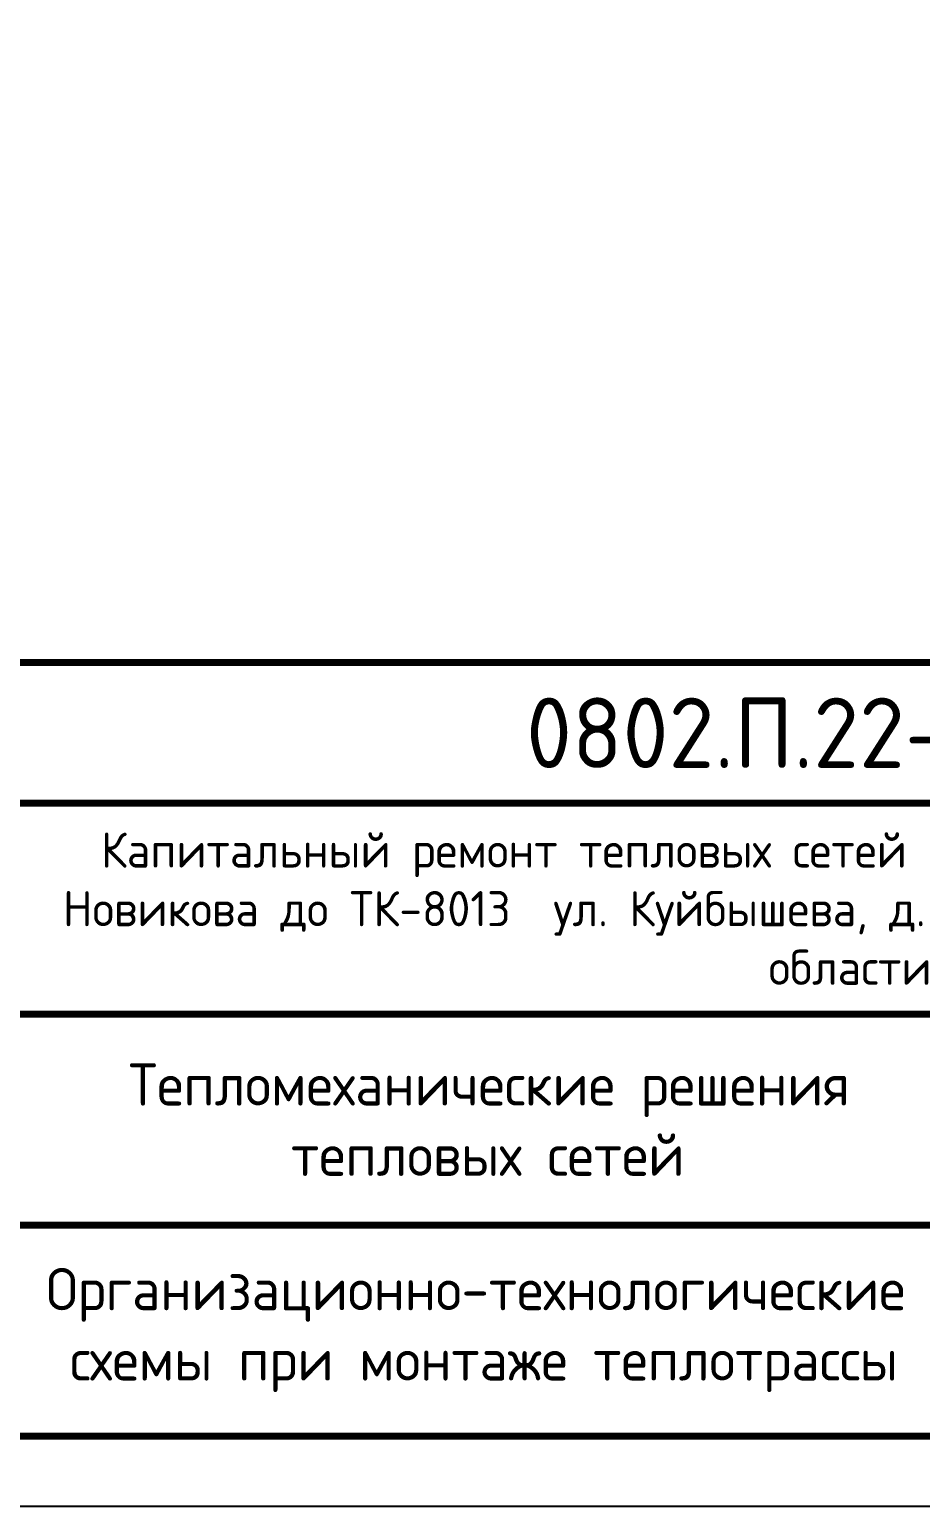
# Model space of a CAD drawing. Header units: millimetres. Extents: x 1981 to 3888, y 1583 to 2809.
# Drawn here: x 3245.1 to 3308.5, y 1980.2 to 2085.2 of the extents above; entities that cross this region are included whole.
import ezdxf
from ezdxf.enums import TextEntityAlignment as Align

# ---------------------------------------------------------------- set-up
doc = ezdxf.new("R2010")
doc.units = ezdxf.units.MM
doc.layers.add('Форматы', color=7, linetype='Continuous')
doc.styles.add('GOST', font='GOST.shx', dxfattribs={"oblique": 15})
doc.styles.add('GOST-2.304_Type-B', font='GOST Common.ttf')

# ---------------------------------------------------------------- blocks, each defined once
blk = doc.blocks.new('*U111')
blk.add_lwpolyline([(0, 123), (594, 123), (594, -297), (0, -297)], close=True)
at = {"const_width": 0.5}
blk.add_lwpolyline([(20, 118), (589, 118), (589, -292), (20, -292)], close=True, dxfattribs=at)
for points in [[(404, -292), (404, -237), (589, -237)], [(469, -247), (589, -247)], [(404, -262), (589, -262)], [(469, -277), (589, -277)]]:
    blk.add_lwpolyline(points, dxfattribs=at)
at = {"style": 'GOST-2.304_Type-B'}
blk.add_text('0802.П.22-ПОС.3', height=5, dxfattribs=at).set_placement((529, -242), align=Align.MIDDLE_CENTER)
at = {"insert": (529, -254.5), "char_height": 2.5, "width": 120, "attachment_point": 5, "style": 'GOST'}
blk.add_mtext('{\\fGOST Common|b0|i0|c204|p34;\\Q0;Капитальный ремонт тепловых сетей от т. А возле ТК-8015 по ул. Б. Новикова до ТК-8013  ул. Куйбышева, д. 24 в ГО г. Рыбинск Ярославской области}', dxfattribs=at)
at = {"style": 'GOST-2.304_Type-B'}
blk.add_attdef('РАЗРАБОТАЛ', text='', height=2.5, dxfattribs=at).set_placement((424.5, -264.22), align=Align.MIDDLE_LEFT)
at = {"style": 'GOST-2.304_Type-B', "flags": 8}
for tag, height, p in [('ДАТА', 2.5, (464.07, -264.4)), ('ЛИСТ', 3, (560.39, -271.92)), ('ЛИСТОВ', 3, (577.89, -271.92)), ('ФОРМАТ', 3, (554.97, -294.75))]:
    blk.add_attdef(tag, text='', height=height, dxfattribs=at).set_placement(p, align=Align.MIDDLE_CENTER)
at = {"style": 'GOST-2.304_Type-B'}
blk.add_attdef('ПРОВЕРИЛ', (424.75, -270.73), '', height=2.5, dxfattribs=at)
at = {"style": 'GOST-2.304_Type-B', "flags": 8}
for tag, p in [('ТЕПЛОВЫЕ_СЕТИ_001', (490.44, -271)), ('ИМЯ_ЧЕРТЕЖА_001', (492.09, -285.55))]:
    blk.add_attdef(tag, p, '', height=3, dxfattribs=at)

msp = doc.modelspace()

# ---------------------------------------------------------------- block references
at = {"layer": 'Форматы'}
ref = msp.add_blockref('*U111', (2774.51276, 2277.23993), dxfattribs=at)
ref.add_attrib('ИМЯ_ЧЕРТЕЖА_001', 'Организационно-технологические', (3246.33776, 1994.18993), dxfattribs={"layer": '0', "height": 3, "style": 'GOST-2.304_Type-B'})
ref.add_attrib('ТЕПЛОВЫЕ_СЕТИ_001', 'Тепломеханические решения', (3252.19912, 2008.74107), dxfattribs={"layer": '0', "height": 3, "style": 'GOST-2.304_Type-B'})
ref.add_attrib('ИМЯ_ЧЕРТЕЖА_002', 'схемы при монтаже теплотрассы', (3248.02185, 1989.18993), dxfattribs={"layer": '0', "height": 3, "style": 'GOST-2.304_Type-B'})
ref.add_attrib('ТЕПЛОВЫЕ_СЕТИ_002', 'тепловых сетей', (3263.74912, 2003.74107), dxfattribs={"layer": '0', "height": 3, "style": 'GOST-2.304_Type-B'})

doc.saveas('drawing.dxf')
